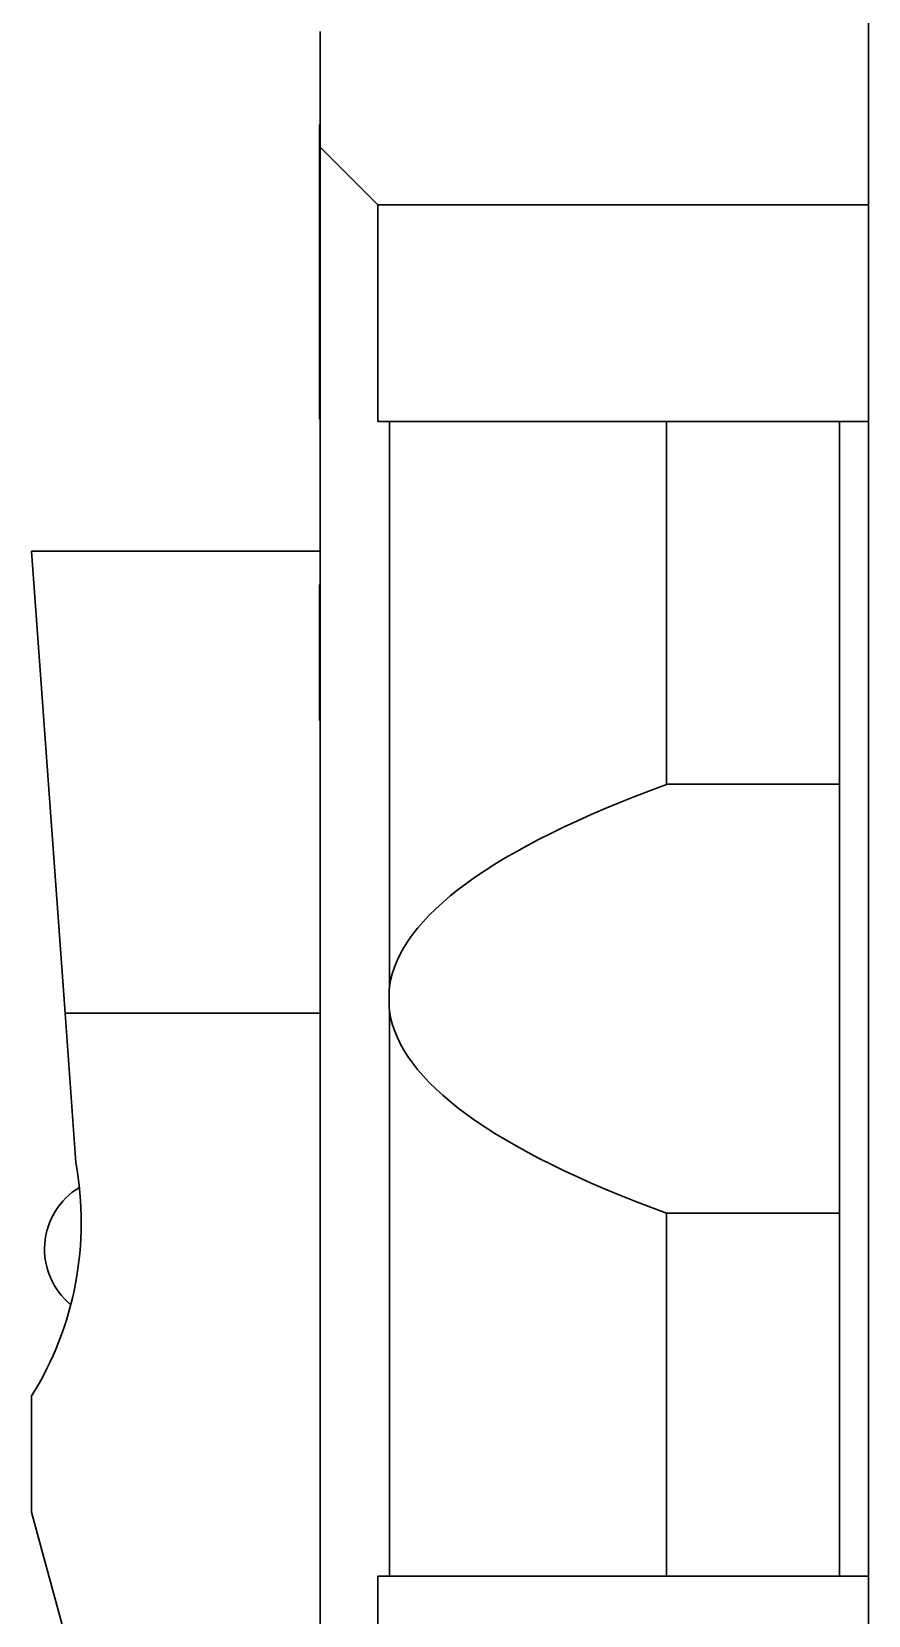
# Model space of a CAD drawing. Header units: millimetres. Extents: x -210 to 210, y -148 to 148.
# Drawn here: x -64.42 to -49.92, y 70.17 to 97.6 of the extents above; entities that cross this region are included whole.
import ezdxf

# ---------------------------------------------------------------- set-up
doc = ezdxf.new("R2010")
doc.units = ezdxf.units.MM
doc.layers.get('0').update_dxf_attribs({"lineweight": 18})

msp = doc.modelspace()

# ---------------------------------------------------------------- linework, layer by layer
at = {"color": 7, "lineweight": 30}
for p, q in [((-49.917, 109.846), (-49.917, 54.846)), ((-50.417, 70.846), (-50.417, 90.846))]:
    msp.add_line(p, q, dxfattribs=at)
at = {"color": 7, "lineweight": 30, "ltscale": 0.05}
msp.add_line((-59.417, 95.596), (-59.417, 97.596), dxfattribs=at)
at = {"color": 7, "lineweight": 30, "ltscale": 0.000249863}
for p, q in [((-59.417, 95.987), (-59.427, 95.987)), ((-59.417, 95.986), (-59.427, 95.986)), ((-59.417, 95.984), (-59.427, 95.984)), ((-59.417, 95.98), (-59.427, 95.98)), ((-59.417, 95.975), (-59.427, 95.975)), ((-59.417, 95.968), (-59.427, 95.968)), ((-59.417, 95.96), (-59.427, 95.96)), ((-59.417, 95.951), (-59.427, 95.951)), ((-59.417, 95.94), (-59.427, 95.94)), ((-59.417, 95.927), (-59.427, 95.927)), ((-59.417, 95.913), (-59.427, 95.913)), ((-59.417, 95.898), (-59.427, 95.898)), ((-59.417, 95.881), (-59.427, 95.881)), ((-59.417, 95.862), (-59.427, 95.862)), ((-59.417, 95.842), (-59.427, 95.842)), ((-59.417, 95.82), (-59.427, 95.82)), ((-59.417, 95.797), (-59.427, 95.797)), ((-59.417, 95.771), (-59.427, 95.771)), ((-59.417, 95.745), (-59.427, 95.745)), ((-59.417, 95.716), (-59.427, 95.716)), ((-59.417, 95.686), (-59.427, 95.686)), ((-59.417, 95.663), (-59.427, 95.663)), ((-59.417, 95.641), (-59.427, 95.641)), ((-59.417, 95.621), (-59.427, 95.621)), ((-59.417, 95.601), (-59.427, 95.601)), ((-59.417, 95.582), (-59.427, 95.582)), ((-59.417, 95.564), (-59.427, 95.564)), ((-59.417, 95.547), (-59.427, 95.547)), ((-59.417, 95.531), (-59.427, 95.531)), ((-59.417, 95.515), (-59.427, 95.515)), ((-59.417, 95.501), (-59.427, 95.501)), ((-59.417, 95.488), (-59.427, 95.488)), ((-59.417, 95.475), (-59.427, 95.475)), ((-59.417, 95.461), (-59.427, 95.461)), ((-59.417, 95.449), (-59.427, 95.449)), ((-59.417, 95.436), (-59.427, 95.436)), ((-59.417, 95.423), (-59.427, 95.423)), ((-59.417, 95.411), (-59.427, 95.411)), ((-59.417, 95.399), (-59.427, 95.399)), ((-59.417, 95.387), (-59.427, 95.387)), ((-59.417, 95.376), (-59.427, 95.376)), ((-59.417, 94.99), (-59.427, 94.99)), ((-59.417, 94.961), (-59.427, 94.961)), ((-59.417, 94.934), (-59.427, 94.934)), ((-59.417, 94.91), (-59.427, 94.91)), ((-59.417, 94.888), (-59.427, 94.888)), ((-59.417, 94.868), (-59.427, 94.868)), ((-59.417, 94.851), (-59.427, 94.851)), ((-59.417, 94.836), (-59.427, 94.836)), ((-59.417, 94.823), (-59.427, 94.823)), ((-59.417, 94.813), (-59.427, 94.813)), ((-59.417, 94.806), (-59.427, 94.806)), ((-59.417, 94.799), (-59.427, 94.799)), ((-59.417, 94.793), (-59.427, 94.793)), ((-59.417, 94.788), (-59.427, 94.788)), ((-59.417, 94.783), (-59.427, 94.783)), ((-59.417, 94.778), (-59.427, 94.778)), ((-59.417, 94.773), (-59.427, 94.773)), ((-59.417, 94.769), (-59.427, 94.769)), ((-59.417, 94.765), (-59.427, 94.765)), ((-59.417, 94.762), (-59.427, 94.762)), ((-59.417, 94.759), (-59.427, 94.759)), ((-59.417, 94.728), (-59.427, 94.728)), ((-59.417, 94.728), (-59.427, 94.728)), ((-59.417, 94.722), (-59.427, 94.722)), ((-59.417, 94.722), (-59.427, 94.722)), ((-59.417, 94.304), (-59.427, 94.304)), ((-59.417, 94.24), (-59.427, 94.24)), ((-59.417, 94.186), (-59.427, 94.186)), ((-59.417, 94.13), (-59.427, 94.13)), ((-59.417, 94.126), (-59.427, 94.126)), ((-59.417, 94.123), (-59.427, 94.123)), ((-59.417, 94.114), (-59.427, 94.114)), ((-59.417, 94.099), (-59.427, 94.099)), ((-59.417, 94.078), (-59.427, 94.078)), ((-59.417, 94.05), (-59.427, 94.05)), ((-59.417, 94.017), (-59.427, 94.017)), ((-59.417, 93.977), (-59.427, 93.977)), ((-59.417, 93.932), (-59.427, 93.932)), ((-59.417, 93.88), (-59.427, 93.88)), ((-59.417, 93.823), (-59.427, 93.823)), ((-59.417, 93.76), (-59.427, 93.76)), ((-59.417, 93.695), (-59.427, 93.695)), ((-59.417, 93.627), (-59.427, 93.627)), ((-59.417, 93.556), (-59.427, 93.556)), ((-59.417, 93.482), (-59.427, 93.482)), ((-59.417, 93.405), (-59.427, 93.405)), ((-59.417, 93.326), (-59.427, 93.326)), ((-59.417, 93.243), (-59.427, 93.243)), ((-59.417, 93.157), (-59.427, 93.157)), ((-59.417, 93.069), (-59.427, 93.069)), ((-59.417, 92.988), (-59.427, 92.988)), ((-59.417, 92.91), (-59.427, 92.91)), ((-59.417, 92.834), (-59.427, 92.834)), ((-59.417, 92.76), (-59.427, 92.76)), ((-59.417, 92.688), (-59.427, 92.688)), ((-59.417, 92.62), (-59.427, 92.62)), ((-59.417, 92.553), (-59.427, 92.553)), ((-59.417, 92.489), (-59.427, 92.489)), ((-59.417, 92.427), (-59.427, 92.427)), ((-59.417, 92.367), (-59.427, 92.367)), ((-59.417, 92.312), (-59.427, 92.312)), ((-59.417, 92.262), (-59.427, 92.262)), ((-59.417, 92.219), (-59.427, 92.219)), ((-59.417, 92.181), (-59.427, 92.181)), ((-59.417, 92.149), (-59.427, 92.149)), ((-59.417, 92.122), (-59.427, 92.122)), ((-59.417, 92.102), (-59.427, 92.102)), ((-59.417, 92.087), (-59.427, 92.087)), ((-59.417, 92.079), (-59.427, 92.079)), ((-59.417, 92.076), (-59.427, 92.076)), ((-59.417, 92.076), (-59.427, 92.076)), ((-59.417, 91.172), (-59.427, 91.172)), ((-59.417, 91.159), (-59.427, 91.159)), ((-59.417, 91.147), (-59.427, 91.147)), ((-59.417, 91.135), (-59.427, 91.135)), ((-59.417, 91.125), (-59.427, 91.125)), ((-59.417, 91.114), (-59.427, 91.114)), ((-59.417, 91.104), (-59.427, 91.104)), ((-59.417, 91.095), (-59.427, 91.095)), ((-59.417, 91.086), (-59.427, 91.086)), ((-59.417, 91.078), (-59.427, 91.078)), ((-59.417, 91.07), (-59.427, 91.07)), ((-59.417, 91.063), (-59.427, 91.063)), ((-59.417, 91.056), (-59.427, 91.056)), ((-59.417, 91.05), (-59.427, 91.05)), ((-59.417, 91.043), (-59.427, 91.043)), ((-59.417, 91.038), (-59.427, 91.038)), ((-59.417, 91.032), (-59.427, 91.032)), ((-59.417, 91.027), (-59.427, 91.027)), ((-59.417, 91.022), (-59.427, 91.022)), ((-59.417, 91.018), (-59.427, 91.018)), ((-59.417, 90.964), (-59.427, 90.964)), ((-59.417, 90.885), (-59.427, 90.885)), ((-59.417, 90.885), (-59.427, 90.885)), ((-59.417, 88.02), (-59.427, 88.02)), ((-59.417, 88.018), (-59.427, 88.018)), ((-59.417, 88.015), (-59.427, 88.015)), ((-59.417, 88.008), (-59.427, 88.008)), ((-59.417, 87.999), (-59.427, 87.999)), ((-59.417, 87.988), (-59.427, 87.988)), ((-59.417, 87.974), (-59.427, 87.974)), ((-59.417, 87.958), (-59.427, 87.958)), ((-59.417, 87.939), (-59.427, 87.939)), ((-59.417, 87.917), (-59.427, 87.917)), ((-59.417, 87.893), (-59.427, 87.893)), ((-59.417, 87.576), (-59.427, 87.576)), ((-59.417, 87.568), (-59.427, 87.568)), ((-59.417, 87.548), (-59.427, 87.548)), ((-59.417, 87.492), (-59.427, 87.492)), ((-59.417, 87.397), (-59.427, 87.397)), ((-59.417, 87.395), (-59.427, 87.395)), ((-59.417, 87.391), (-59.427, 87.391)), ((-59.417, 87.384), (-59.427, 87.384)), ((-59.417, 87.374), (-59.427, 87.374)), ((-59.417, 87.362), (-59.427, 87.362)), ((-59.417, 87.346), (-59.427, 87.346)), ((-59.417, 87.328), (-59.427, 87.328)), ((-59.417, 87.306), (-59.427, 87.306)), ((-59.417, 87.282), (-59.427, 87.282)), ((-59.417, 87.256), (-59.427, 87.256)), ((-59.417, 87.226), (-59.427, 87.226)), ((-59.417, 87.195), (-59.427, 87.195)), ((-59.417, 87.162), (-59.427, 87.162)), ((-59.417, 87.127), (-59.427, 87.127)), ((-59.417, 87.09), (-59.427, 87.09)), ((-59.417, 87.051), (-59.427, 87.051)), ((-59.417, 87.011), (-59.427, 87.011)), ((-59.417, 86.968), (-59.427, 86.968)), ((-59.417, 86.923), (-59.427, 86.923)), ((-59.417, 86.877), (-59.427, 86.877)), ((-59.417, 86.83), (-59.427, 86.83)), ((-59.417, 86.784), (-59.427, 86.784)), ((-59.417, 86.739), (-59.427, 86.739)), ((-59.417, 86.696), (-59.427, 86.696)), ((-59.417, 86.655), (-59.427, 86.655)), ((-59.417, 86.615), (-59.427, 86.615)), ((-59.417, 86.576), (-59.427, 86.576)), ((-59.417, 86.539), (-59.427, 86.539)), ((-59.417, 86.503), (-59.427, 86.503)), ((-59.417, 86.469), (-59.427, 86.469)), ((-59.417, 86.437), (-59.427, 86.437)), ((-59.417, 86.409), (-59.427, 86.409)), ((-59.417, 86.384), (-59.427, 86.384)), ((-59.417, 86.362), (-59.427, 86.362)), ((-59.417, 86.343), (-59.427, 86.343)), ((-59.417, 86.328), (-59.427, 86.328)), ((-59.417, 86.316), (-59.427, 86.316)), ((-59.417, 86.308), (-59.427, 86.308)), ((-59.417, 86.303), (-59.427, 86.303)), ((-59.417, 86.301), (-59.427, 86.301)), ((-59.417, 85.818), (-59.427, 85.818)), ((-59.417, 85.812), (-59.427, 85.812)), ((-59.417, 85.805), (-59.427, 85.805)), ((-59.417, 85.799), (-59.427, 85.799)), ((-59.417, 85.793), (-59.427, 85.793)), ((-59.417, 85.788), (-59.427, 85.788)), ((-59.417, 85.782), (-59.427, 85.782)), ((-59.417, 85.777), (-59.427, 85.777)), ((-59.417, 85.773), (-59.427, 85.773)), ((-59.417, 85.768), (-59.427, 85.768)), ((-59.417, 85.764), (-59.427, 85.764)), ((-59.417, 85.76), (-59.427, 85.76)), ((-59.417, 85.757), (-59.427, 85.757)), ((-59.417, 85.753), (-59.427, 85.753)), ((-59.417, 85.75), (-59.427, 85.75)), ((-59.417, 85.747), (-59.427, 85.747)), ((-59.417, 85.744), (-59.427, 85.744)), ((-59.417, 85.741), (-59.427, 85.741)), ((-59.417, 85.739), (-59.427, 85.739)), ((-59.417, 85.736), (-59.427, 85.736)), ((-59.417, 85.708), (-59.427, 85.708)), ((-59.417, 85.665), (-59.427, 85.665)), ((-59.417, 85.665), (-59.427, 85.665))]:
    msp.add_line(p, q, dxfattribs=at)
at = {"color": 7, "lineweight": 30, "ltscale": 5.49316e-05}
for p, q in [((-59.427, 95.986), (-59.427, 95.984)), ((-59.427, 85.736), (-59.427, 85.734))]:
    msp.add_line(p, q, dxfattribs=at)
at = {"color": 7, "lineweight": 30, "ltscale": 9.1362e-05}
msp.add_line((-59.427, 95.984), (-59.427, 95.98), dxfattribs=at)
at = {"color": 7, "lineweight": 30, "ltscale": 0.000127983}
msp.add_line((-59.427, 95.98), (-59.427, 95.975), dxfattribs=at)
at = {"color": 7, "lineweight": 30, "ltscale": 0.000164604}
msp.add_line((-59.427, 95.975), (-59.427, 95.968), dxfattribs=at)
at = {"color": 7, "lineweight": 30, "ltscale": 0.000201225}
msp.add_line((-59.427, 95.968), (-59.427, 95.96), dxfattribs=at)
at = {"color": 7, "lineweight": 30, "ltscale": 0.000237656}
msp.add_line((-59.427, 95.96), (-59.427, 95.951), dxfattribs=at)
at = {"color": 7, "lineweight": 30, "ltscale": 0.000274086}
msp.add_line((-59.427, 95.951), (-59.427, 95.94), dxfattribs=at)
at = {"color": 7, "lineweight": 30, "ltscale": 0.000310707}
msp.add_line((-59.427, 95.94), (-59.427, 95.927), dxfattribs=at)
at = {"color": 7, "lineweight": 30, "ltscale": 0.000347519}
msp.add_line((-59.427, 95.927), (-59.427, 95.913), dxfattribs=at)
at = {"color": 7, "lineweight": 30, "ltscale": 0.000385857}
msp.add_line((-59.427, 95.913), (-59.427, 95.898), dxfattribs=at)
at = {"color": 7, "lineweight": 30, "ltscale": 0.000426483}
msp.add_line((-59.427, 95.898), (-59.427, 95.881), dxfattribs=at)
at = {"color": 7, "lineweight": 30, "ltscale": 0.000466919}
msp.add_line((-59.427, 95.881), (-59.427, 95.862), dxfattribs=at)
at = {"color": 7, "lineweight": 30, "ltscale": 0.000507545}
msp.add_line((-59.427, 95.862), (-59.427, 95.842), dxfattribs=at)
at = {"color": 7, "lineweight": 30, "ltscale": 0.000547791}
msp.add_line((-59.427, 95.842), (-59.427, 95.82), dxfattribs=at)
at = {"color": 7, "lineweight": 30, "ltscale": 0.000588608}
msp.add_line((-59.427, 95.82), (-59.427, 95.797), dxfattribs=at)
at = {"color": 7, "lineweight": 30, "ltscale": 0.000629044}
msp.add_line((-59.427, 95.797), (-59.427, 95.771), dxfattribs=at)
at = {"color": 7, "lineweight": 30, "ltscale": 0.000669479}
msp.add_line((-59.427, 95.771), (-59.427, 95.745), dxfattribs=at)
at = {"color": 7, "lineweight": 30, "ltscale": 0.000710106}
msp.add_line((-59.427, 95.745), (-59.427, 95.716), dxfattribs=at)
at = {"color": 7, "lineweight": 30, "ltscale": 0.000750542}
msp.add_line((-59.427, 95.716), (-59.427, 95.686), dxfattribs=at)
at = {"color": 7, "lineweight": 30, "ltscale": 0.000570869}
msp.add_line((-59.427, 95.686), (-59.427, 95.663), dxfattribs=at)
at = {"color": 7, "lineweight": 30, "ltscale": 0.000546837}
msp.add_line((-59.427, 95.663), (-59.427, 95.641), dxfattribs=at)
at = {"color": 7, "lineweight": 30, "ltscale": 0.000522614}
msp.add_line((-59.427, 95.641), (-59.427, 95.621), dxfattribs=at)
at = {"color": 7, "lineweight": 30, "ltscale": 0.000498199}
msp.add_line((-59.427, 95.621), (-59.427, 95.601), dxfattribs=at)
at = {"color": 7, "lineweight": 30, "ltscale": 0.000474167}
msp.add_line((-59.427, 95.601), (-59.427, 95.582), dxfattribs=at)
at = {"color": 7, "lineweight": 30, "ltscale": 0.000449753}
msp.add_line((-59.427, 95.582), (-59.427, 95.564), dxfattribs=at)
at = {"color": 7, "lineweight": 30, "ltscale": 0.00042572}
msp.add_line((-59.427, 95.564), (-59.427, 95.547), dxfattribs=at)
at = {"color": 7, "lineweight": 30, "ltscale": 0.000401497}
msp.add_line((-59.427, 95.547), (-59.427, 95.531), dxfattribs=at)
at = {"color": 7, "lineweight": 30, "ltscale": 0.000377274}
msp.add_line((-59.427, 95.531), (-59.427, 95.515), dxfattribs=at)
at = {"color": 7, "lineweight": 30, "ltscale": 0.00035305}
msp.add_line((-59.427, 95.515), (-59.427, 95.501), dxfattribs=at)
at = {"color": 7, "lineweight": 30, "ltscale": 0.000338173}
msp.add_line((-59.427, 95.501), (-59.427, 95.488), dxfattribs=at)
at = {"color": 7, "lineweight": 30, "ltscale": 0.000332832}
msp.add_line((-59.427, 95.488), (-59.427, 95.475), dxfattribs=at)
at = {"color": 7, "lineweight": 30, "ltscale": 0.000327301}
msp.add_line((-59.427, 95.475), (-59.427, 95.461), dxfattribs=at)
at = {"color": 7, "lineweight": 30, "ltscale": 0.00032196}
msp.add_line((-59.427, 95.461), (-59.427, 95.449), dxfattribs=at)
at = {"color": 7, "lineweight": 30, "ltscale": 0.375}
msp.add_line((-59.417, 95.596), (-59.417, 80.596), dxfattribs=at)
at = {"color": 7, "lineweight": 30, "ltscale": 0.035355}
msp.add_line((-58.417, 94.596), (-59.417, 95.596), dxfattribs=at)
at = {"color": 7, "lineweight": 30, "ltscale": 0.000316429}
msp.add_line((-59.427, 95.449), (-59.427, 95.436), dxfattribs=at)
at = {"color": 7, "lineweight": 30, "ltscale": 0.000311089}
msp.add_line((-59.427, 95.436), (-59.427, 95.423), dxfattribs=at)
at = {"color": 7, "lineweight": 30, "ltscale": 0.000305557}
msp.add_line((-59.427, 95.423), (-59.427, 95.411), dxfattribs=at)
at = {"color": 7, "lineweight": 30, "ltscale": 0.000300217}
msp.add_line((-59.427, 95.411), (-59.427, 95.399), dxfattribs=at)
at = {"color": 7, "lineweight": 30, "ltscale": 0.000294685}
msp.add_line((-59.427, 95.399), (-59.427, 95.387), dxfattribs=at)
at = {"color": 7, "lineweight": 30, "ltscale": 0.000289345}
msp.add_line((-59.427, 95.387), (-59.427, 95.376), dxfattribs=at)
at = {"color": 7, "lineweight": 30, "ltscale": 0.009635}
msp.add_line((-59.427, 95.376), (-59.427, 94.99), dxfattribs=at)
at = {"color": 7, "lineweight": 30, "ltscale": 0.000731087}
msp.add_line((-59.427, 94.99), (-59.427, 94.961), dxfattribs=at)
at = {"color": 7, "lineweight": 30, "ltscale": 0.000671196}
msp.add_line((-59.427, 94.961), (-59.427, 94.934), dxfattribs=at)
at = {"color": 7, "lineweight": 30, "ltscale": 0.000611496}
msp.add_line((-59.427, 94.934), (-59.427, 94.91), dxfattribs=at)
at = {"color": 7, "lineweight": 30, "ltscale": 0.000551796}
msp.add_line((-59.427, 94.91), (-59.427, 94.888), dxfattribs=at)
at = {"color": 7, "lineweight": 30, "ltscale": 0.000491714}
msp.add_line((-59.427, 94.888), (-59.427, 94.868), dxfattribs=at)
at = {"color": 7, "lineweight": 30, "ltscale": 0.000432205}
msp.add_line((-59.427, 94.868), (-59.427, 94.851), dxfattribs=at)
at = {"color": 7, "lineweight": 30, "ltscale": 0.000372314}
msp.add_line((-59.427, 94.851), (-59.427, 94.836), dxfattribs=at)
at = {"color": 7, "lineweight": 30, "ltscale": 0.000312424}
msp.add_line((-59.427, 94.836), (-59.427, 94.823), dxfattribs=at)
at = {"color": 7, "lineweight": 30, "ltscale": 0.000252914}
msp.add_line((-59.427, 94.823), (-59.427, 94.813), dxfattribs=at)
at = {"color": 7, "lineweight": 30, "ltscale": 0.000192833}
msp.add_line((-59.427, 94.813), (-59.427, 94.806), dxfattribs=at)
at = {"color": 7, "lineweight": 30, "ltscale": 0.00015831}
for p, q in [((-59.427, 94.806), (-59.427, 94.799)), ((-59.427, 88.015), (-59.427, 88.008))]:
    msp.add_line(p, q, dxfattribs=at)
at = {"color": 7, "lineweight": 30, "ltscale": 0.000148964}
msp.add_line((-59.427, 94.799), (-59.427, 94.793), dxfattribs=at)
at = {"color": 7, "lineweight": 30, "ltscale": 0.000139618}
msp.add_line((-59.427, 94.793), (-59.427, 94.788), dxfattribs=at)
at = {"color": 7, "lineweight": 30, "ltscale": 0.000130081}
msp.add_line((-59.427, 94.788), (-59.427, 94.783), dxfattribs=at)
at = {"color": 7, "lineweight": 30, "ltscale": 0.000120926}
msp.add_line((-59.427, 94.783), (-59.427, 94.778), dxfattribs=at)
at = {"color": 7, "lineweight": 30, "ltscale": 0.000111389}
msp.add_line((-59.427, 94.778), (-59.427, 94.773), dxfattribs=at)
at = {"color": 7, "lineweight": 30, "ltscale": 0.000102043}
msp.add_line((-59.427, 94.773), (-59.427, 94.769), dxfattribs=at)
at = {"color": 7, "lineweight": 30, "ltscale": 9.26971e-05}
msp.add_line((-59.427, 94.769), (-59.427, 94.765), dxfattribs=at)
at = {"color": 7, "lineweight": 30, "ltscale": 8.33511e-05}
msp.add_line((-59.427, 94.765), (-59.427, 94.762), dxfattribs=at)
at = {"color": 7, "lineweight": 30, "ltscale": 7.38144e-05}
msp.add_line((-59.427, 94.762), (-59.427, 94.759), dxfattribs=at)
at = {"color": 7, "lineweight": 30, "ltscale": 0.000790596}
msp.add_line((-59.427, 94.759), (-59.427, 94.728), dxfattribs=at)
at = {"color": 7, "lineweight": 30, "ltscale": 0.010434}
msp.add_line((-59.427, 94.722), (-59.427, 94.304), dxfattribs=at)
at = {"color": 7, "lineweight": 30, "ltscale": 0.09375}
for p, q in [((-58.417, 94.596), (-58.417, 90.846)), ((-58.417, 70.846), (-58.417, 67.096))]:
    msp.add_line(p, q, dxfattribs=at)
at = {"color": 7, "lineweight": 30, "ltscale": 0.2125}
msp.add_line((-49.917, 94.596), (-58.417, 94.596), dxfattribs=at)
at = {"color": 7, "lineweight": 30, "ltscale": 0.001606}
for p, q in [((-59.427, 94.304), (-59.427, 94.24)), ((-59.427, 92.553), (-59.427, 92.489))]:
    msp.add_line(p, q, dxfattribs=at)
at = {"color": 7, "lineweight": 30, "ltscale": 0.001356}
msp.add_line((-59.427, 94.24), (-59.427, 94.186), dxfattribs=at)
at = {"color": 7, "lineweight": 30, "ltscale": 0.001401}
msp.add_line((-59.427, 94.186), (-59.427, 94.13), dxfattribs=at)
at = {"color": 7, "lineweight": 30, "ltscale": 7.59125e-05}
msp.add_line((-59.427, 94.126), (-59.427, 94.123), dxfattribs=at)
at = {"color": 7, "lineweight": 30, "ltscale": 0.000228119}
msp.add_line((-59.427, 94.123), (-59.427, 94.114), dxfattribs=at)
at = {"color": 7, "lineweight": 30, "ltscale": 0.000379562}
msp.add_line((-59.427, 94.114), (-59.427, 94.099), dxfattribs=at)
at = {"color": 7, "lineweight": 30, "ltscale": 0.00053196}
msp.add_line((-59.427, 94.099), (-59.427, 94.078), dxfattribs=at)
at = {"color": 7, "lineweight": 30, "ltscale": 0.000683784}
msp.add_line((-59.427, 94.078), (-59.427, 94.05), dxfattribs=at)
at = {"color": 7, "lineweight": 30, "ltscale": 0.000835609}
msp.add_line((-59.427, 94.05), (-59.427, 94.017), dxfattribs=at)
at = {"color": 7, "lineweight": 30, "ltscale": 0.000987625}
msp.add_line((-59.427, 94.017), (-59.427, 93.977), dxfattribs=at)
at = {"color": 7, "lineweight": 30, "ltscale": 0.00114}
msp.add_line((-59.427, 93.977), (-59.427, 93.932), dxfattribs=at)
at = {"color": 7, "lineweight": 30, "ltscale": 0.001291}
msp.add_line((-59.427, 93.932), (-59.427, 93.88), dxfattribs=at)
at = {"color": 7, "lineweight": 30, "ltscale": 0.001443}
msp.add_line((-59.427, 93.88), (-59.427, 93.823), dxfattribs=at)
at = {"color": 7, "lineweight": 30, "ltscale": 0.001556}
msp.add_line((-59.427, 93.823), (-59.427, 93.76), dxfattribs=at)
at = {"color": 7, "lineweight": 30, "ltscale": 0.001628}
msp.add_line((-59.427, 93.76), (-59.427, 93.695), dxfattribs=at)
at = {"color": 7, "lineweight": 30, "ltscale": 0.001702}
msp.add_line((-59.427, 93.695), (-59.427, 93.627), dxfattribs=at)
at = {"color": 7, "lineweight": 30, "ltscale": 0.001775}
msp.add_line((-59.427, 93.627), (-59.427, 93.556), dxfattribs=at)
at = {"color": 7, "lineweight": 30, "ltscale": 0.001847}
msp.add_line((-59.427, 93.556), (-59.427, 93.482), dxfattribs=at)
at = {"color": 7, "lineweight": 30, "ltscale": 0.00192}
msp.add_line((-59.427, 93.482), (-59.427, 93.405), dxfattribs=at)
at = {"color": 7, "lineweight": 30, "ltscale": 0.001993}
msp.add_line((-59.427, 93.405), (-59.427, 93.326), dxfattribs=at)
at = {"color": 7, "lineweight": 30, "ltscale": 0.002066}
msp.add_line((-59.427, 93.326), (-59.427, 93.243), dxfattribs=at)
at = {"color": 7, "lineweight": 30, "ltscale": 0.002139}
msp.add_line((-59.427, 93.243), (-59.427, 93.157), dxfattribs=at)
at = {"color": 7, "lineweight": 30, "ltscale": 0.002212}
msp.add_line((-59.427, 93.157), (-59.427, 93.069), dxfattribs=at)
at = {"color": 7, "lineweight": 30, "ltscale": 0.002021}
msp.add_line((-59.427, 93.069), (-59.427, 92.988), dxfattribs=at)
at = {"color": 7, "lineweight": 30, "ltscale": 0.001962}
msp.add_line((-59.427, 92.988), (-59.427, 92.91), dxfattribs=at)
at = {"color": 7, "lineweight": 30, "ltscale": 0.001902}
msp.add_line((-59.427, 92.91), (-59.427, 92.834), dxfattribs=at)
at = {"color": 7, "lineweight": 30, "ltscale": 0.001843}
msp.add_line((-59.427, 92.834), (-59.427, 92.76), dxfattribs=at)
at = {"color": 7, "lineweight": 30, "ltscale": 0.001784}
msp.add_line((-59.427, 92.76), (-59.427, 92.688), dxfattribs=at)
at = {"color": 7, "lineweight": 30, "ltscale": 0.001725}
msp.add_line((-59.427, 92.688), (-59.427, 92.62), dxfattribs=at)
at = {"color": 7, "lineweight": 30, "ltscale": 0.001665}
msp.add_line((-59.427, 92.62), (-59.427, 92.553), dxfattribs=at)
at = {"color": 7, "lineweight": 30, "ltscale": 0.001546}
msp.add_line((-59.427, 92.489), (-59.427, 92.427), dxfattribs=at)
at = {"color": 7, "lineweight": 30, "ltscale": 0.001487}
msp.add_line((-59.427, 92.427), (-59.427, 92.367), dxfattribs=at)
at = {"color": 7, "lineweight": 30, "ltscale": 0.001385}
msp.add_line((-59.427, 92.367), (-59.427, 92.312), dxfattribs=at)
at = {"color": 7, "lineweight": 30, "ltscale": 0.001239}
msp.add_line((-59.427, 92.312), (-59.427, 92.262), dxfattribs=at)
at = {"color": 7, "lineweight": 30, "ltscale": 0.001093}
msp.add_line((-59.427, 92.262), (-59.427, 92.219), dxfattribs=at)
at = {"color": 7, "lineweight": 30, "ltscale": 0.00094738}
msp.add_line((-59.427, 92.219), (-59.427, 92.181), dxfattribs=at)
at = {"color": 7, "lineweight": 30, "ltscale": 0.000801849}
msp.add_line((-59.427, 92.181), (-59.427, 92.149), dxfattribs=at)
at = {"color": 7, "lineweight": 30, "ltscale": 0.000655937}
msp.add_line((-59.427, 92.149), (-59.427, 92.122), dxfattribs=at)
at = {"color": 7, "lineweight": 30, "ltscale": 0.000510216}
msp.add_line((-59.427, 92.122), (-59.427, 92.102), dxfattribs=at)
at = {"color": 7, "lineweight": 30, "ltscale": 0.000364304}
msp.add_line((-59.427, 92.102), (-59.427, 92.087), dxfattribs=at)
at = {"color": 7, "lineweight": 30, "ltscale": 0.02292}
msp.add_line((-59.427, 92.088), (-59.427, 91.172), dxfattribs=at)
at = {"color": 7, "lineweight": 30, "ltscale": 0.000218773}
msp.add_line((-59.427, 92.087), (-59.427, 92.079), dxfattribs=at)
at = {"color": 7, "lineweight": 30, "ltscale": 7.28607e-05}
msp.add_line((-59.427, 92.079), (-59.427, 92.076), dxfattribs=at)
at = {"color": 7, "lineweight": 30, "ltscale": 0.000314331}
msp.add_line((-59.427, 91.172), (-59.427, 91.159), dxfattribs=at)
at = {"color": 7, "lineweight": 30, "ltscale": 0.000300789}
msp.add_line((-59.427, 91.159), (-59.427, 91.147), dxfattribs=at)
at = {"color": 7, "lineweight": 30, "ltscale": 0.000287247}
msp.add_line((-59.427, 91.147), (-59.427, 91.135), dxfattribs=at)
at = {"color": 7, "lineweight": 30, "ltscale": 0.000273514}
msp.add_line((-59.427, 91.135), (-59.427, 91.125), dxfattribs=at)
at = {"color": 7, "lineweight": 30, "ltscale": 0.000260162}
msp.add_line((-59.427, 91.125), (-59.427, 91.114), dxfattribs=at)
at = {"color": 7, "lineweight": 30, "ltscale": 0.000246429}
msp.add_line((-59.427, 91.114), (-59.427, 91.104), dxfattribs=at)
at = {"color": 7, "lineweight": 30, "ltscale": 0.000232697}
msp.add_line((-59.427, 91.104), (-59.427, 91.095), dxfattribs=at)
at = {"color": 7, "lineweight": 30, "ltscale": 0.000219345}
msp.add_line((-59.427, 91.095), (-59.427, 91.086), dxfattribs=at)
at = {"color": 7, "lineweight": 30, "ltscale": 0.000205612}
msp.add_line((-59.427, 91.086), (-59.427, 91.078), dxfattribs=at)
at = {"color": 7, "lineweight": 30, "ltscale": 0.00019207}
msp.add_line((-59.427, 91.078), (-59.427, 91.07), dxfattribs=at)
at = {"color": 7, "lineweight": 30, "ltscale": 0.000181007}
msp.add_line((-59.427, 91.07), (-59.427, 91.063), dxfattribs=at)
at = {"color": 7, "lineweight": 30, "ltscale": 0.000172424}
msp.add_line((-59.427, 91.063), (-59.427, 91.056), dxfattribs=at)
at = {"color": 7, "lineweight": 30, "ltscale": 0.000163651}
msp.add_line((-59.427, 91.056), (-59.427, 91.05), dxfattribs=at)
at = {"color": 7, "lineweight": 30, "ltscale": 0.000155258}
msp.add_line((-59.427, 91.05), (-59.427, 91.043), dxfattribs=at)
at = {"color": 7, "lineweight": 30, "ltscale": 0.000146103}
msp.add_line((-59.427, 91.043), (-59.427, 91.038), dxfattribs=at)
at = {"color": 7, "lineweight": 30, "ltscale": 0.000137711}
msp.add_line((-59.427, 91.038), (-59.427, 91.032), dxfattribs=at)
at = {"color": 7, "lineweight": 30, "ltscale": 0.000129127}
msp.add_line((-59.427, 91.032), (-59.427, 91.027), dxfattribs=at)
at = {"color": 7, "lineweight": 30, "ltscale": 0.000120544}
msp.add_line((-59.427, 91.027), (-59.427, 91.022), dxfattribs=at)
at = {"color": 7, "lineweight": 30, "ltscale": 0.000111771}
msp.add_line((-59.427, 91.022), (-59.427, 91.018), dxfattribs=at)
at = {"color": 7, "lineweight": 30, "ltscale": 0.000103188}
msp.add_line((-59.427, 91.018), (-59.427, 91.013), dxfattribs=at)
at = {"color": 7, "lineweight": 30, "ltscale": 0.001235}
msp.add_line((-59.427, 91.013), (-59.427, 90.964), dxfattribs=at)
at = {"color": 7, "lineweight": 30, "ltscale": 0.001976}
msp.add_line((-59.427, 90.964), (-59.427, 90.885), dxfattribs=at)
at = {"color": 7, "lineweight": 30, "ltscale": 0.005}
for p, q in [((-58.417, 90.846), (-58.217, 90.846)), ((-58.417, 70.846), (-58.217, 70.846))]:
    msp.add_line(p, q, dxfattribs=at)
at = {"color": 7, "lineweight": 30, "ltscale": 0.244785}
for p, q in [((-58.217, 81.054), (-58.217, 90.846)), ((-58.217, 70.846), (-58.217, 80.637))]:
    msp.add_line(p, q, dxfattribs=at)
at = {"color": 7, "lineweight": 30, "ltscale": 0.12}
for p, q in [((-53.417, 90.846), (-58.217, 90.846)), ((-53.417, 70.846), (-58.217, 70.846))]:
    msp.add_line(p, q, dxfattribs=at)
at = {"color": 7, "lineweight": 30, "ltscale": 0.075}
for p, q in [((-50.417, 90.846), (-53.417, 90.846)), ((-50.417, 84.561), (-53.417, 84.561)), ((-50.417, 77.131), (-53.417, 77.131)), ((-50.417, 70.846), (-53.417, 70.846))]:
    msp.add_line(p, q, dxfattribs=at)
at = {"color": 7, "lineweight": 30, "ltscale": 0.15713}
for p, q in [((-53.417, 90.846), (-53.417, 84.561)), ((-53.417, 77.131), (-53.417, 70.846))]:
    msp.add_line(p, q, dxfattribs=at)
at = {"color": 7, "lineweight": 30, "ltscale": 0.0125}
for p, q in [((-49.917, 90.846), (-50.417, 90.846)), ((-49.917, 70.846), (-50.417, 70.846))]:
    msp.add_line(p, q, dxfattribs=at)
at = {"color": 7, "lineweight": 30, "ltscale": 0.125}
msp.add_line((-64.417, 88.596), (-59.417, 88.596), dxfattribs=at)
at = {"color": 7, "lineweight": 30, "ltscale": 0.200523}
msp.add_line((-64.417, 88.596), (-63.838, 80.596), dxfattribs=at)
at = {"color": 7, "lineweight": 30, "ltscale": 3.1662e-05}
msp.add_line((-59.427, 88.02), (-59.427, 88.018), dxfattribs=at)
at = {"color": 7, "lineweight": 30, "ltscale": 9.51767e-05}
msp.add_line((-59.427, 88.018), (-59.427, 88.015), dxfattribs=at)
at = {"color": 7, "lineweight": 30, "ltscale": 0.000221634}
msp.add_line((-59.427, 88.008), (-59.427, 87.999), dxfattribs=at)
at = {"color": 7, "lineweight": 30, "ltscale": 0.000284958}
msp.add_line((-59.427, 87.999), (-59.427, 87.988), dxfattribs=at)
at = {"color": 7, "lineweight": 30, "ltscale": 0.000348663}
msp.add_line((-59.427, 87.988), (-59.427, 87.974), dxfattribs=at)
at = {"color": 7, "lineweight": 30, "ltscale": 0.000411606}
msp.add_line((-59.427, 87.974), (-59.427, 87.958), dxfattribs=at)
at = {"color": 7, "lineweight": 30, "ltscale": 0.000475121}
msp.add_line((-59.427, 87.958), (-59.427, 87.939), dxfattribs=at)
at = {"color": 7, "lineweight": 30, "ltscale": 0.000538444}
msp.add_line((-59.427, 87.939), (-59.427, 87.917), dxfattribs=at)
at = {"color": 7, "lineweight": 30, "ltscale": 0.000601959}
msp.add_line((-59.427, 87.917), (-59.427, 87.893), dxfattribs=at)
at = {"color": 7, "lineweight": 30, "ltscale": 0.007919}
msp.add_line((-59.427, 87.893), (-59.427, 87.576), dxfattribs=at)
at = {"color": 7, "lineweight": 30, "ltscale": 0.000707436}
msp.add_line((-59.427, 87.576), (-59.427, 87.548), dxfattribs=at)
at = {"color": 7, "lineweight": 30, "ltscale": 0.000197983}
msp.add_line((-59.427, 87.576), (-59.427, 87.568), dxfattribs=at)
at = {"color": 7, "lineweight": 30, "ltscale": 0.001421}
msp.add_line((-59.427, 87.548), (-59.427, 87.491), dxfattribs=at)
at = {"color": 7, "lineweight": 30, "ltscale": 0.002375}
msp.add_line((-59.427, 87.492), (-59.427, 87.397), dxfattribs=at)
at = {"color": 7, "lineweight": 30, "ltscale": 3.52859e-05}
msp.add_line((-59.427, 87.397), (-59.427, 87.395), dxfattribs=at)
at = {"color": 7, "lineweight": 30, "ltscale": 0.000106049}
msp.add_line((-59.427, 87.395), (-59.427, 87.391), dxfattribs=at)
at = {"color": 7, "lineweight": 30, "ltscale": 0.00017643}
msp.add_line((-59.427, 87.391), (-59.427, 87.384), dxfattribs=at)
at = {"color": 7, "lineweight": 30, "ltscale": 0.000247002}
msp.add_line((-59.427, 87.384), (-59.427, 87.374), dxfattribs=at)
at = {"color": 7, "lineweight": 30, "ltscale": 0.000317764}
msp.add_line((-59.427, 87.374), (-59.427, 87.362), dxfattribs=at)
at = {"color": 7, "lineweight": 30, "ltscale": 0.000388336}
msp.add_line((-59.427, 87.362), (-59.427, 87.346), dxfattribs=at)
at = {"color": 7, "lineweight": 30, "ltscale": 0.000459099}
msp.add_line((-59.427, 87.346), (-59.427, 87.328), dxfattribs=at)
at = {"color": 7, "lineweight": 30, "ltscale": 0.00052948}
msp.add_line((-59.427, 87.328), (-59.427, 87.306), dxfattribs=at)
at = {"color": 7, "lineweight": 30, "ltscale": 0.000600243}
msp.add_line((-59.427, 87.306), (-59.427, 87.282), dxfattribs=at)
at = {"color": 7, "lineweight": 30, "ltscale": 0.000670624}
msp.add_line((-59.427, 87.282), (-59.427, 87.256), dxfattribs=at)
at = {"color": 7, "lineweight": 30, "ltscale": 0.000730133}
msp.add_line((-59.427, 87.256), (-59.427, 87.226), dxfattribs=at)
at = {"color": 7, "lineweight": 30, "ltscale": 0.00077858}
msp.add_line((-59.427, 87.226), (-59.427, 87.195), dxfattribs=at)
at = {"color": 7, "lineweight": 30, "ltscale": 0.000826263}
msp.add_line((-59.427, 87.195), (-59.427, 87.162), dxfattribs=at)
at = {"color": 7, "lineweight": 30, "ltscale": 0.00087471}
msp.add_line((-59.427, 87.162), (-59.427, 87.127), dxfattribs=at)
at = {"color": 7, "lineweight": 30, "ltscale": 0.000922775}
msp.add_line((-59.427, 87.127), (-59.427, 87.09), dxfattribs=at)
at = {"color": 7, "lineweight": 30, "ltscale": 0.000971222}
msp.add_line((-59.427, 87.09), (-59.427, 87.051), dxfattribs=at)
at = {"color": 7, "lineweight": 30, "ltscale": 0.001019}
msp.add_line((-59.427, 87.051), (-59.427, 87.011), dxfattribs=at)
at = {"color": 7, "lineweight": 30, "ltscale": 0.001067}
msp.add_line((-59.427, 87.011), (-59.427, 86.968), dxfattribs=at)
at = {"color": 7, "lineweight": 30, "ltscale": 0.001116}
msp.add_line((-59.427, 86.968), (-59.427, 86.923), dxfattribs=at)
at = {"color": 7, "lineweight": 30, "ltscale": 0.001163}
msp.add_line((-59.427, 86.923), (-59.427, 86.877), dxfattribs=at)
at = {"color": 7, "lineweight": 30, "ltscale": 0.001183}
msp.add_line((-59.427, 86.877), (-59.427, 86.83), dxfattribs=at)
at = {"color": 7, "lineweight": 30, "ltscale": 0.001147}
msp.add_line((-59.427, 86.83), (-59.427, 86.784), dxfattribs=at)
at = {"color": 7, "lineweight": 30, "ltscale": 0.00111}
msp.add_line((-59.427, 86.784), (-59.427, 86.739), dxfattribs=at)
at = {"color": 7, "lineweight": 30, "ltscale": 0.001074}
msp.add_line((-59.427, 86.739), (-59.427, 86.696), dxfattribs=at)
at = {"color": 7, "lineweight": 30, "ltscale": 0.001038}
msp.add_line((-59.427, 86.696), (-59.427, 86.655), dxfattribs=at)
at = {"color": 7, "lineweight": 30, "ltscale": 0.001001}
msp.add_line((-59.427, 86.655), (-59.427, 86.615), dxfattribs=at)
at = {"color": 7, "lineweight": 30, "ltscale": 0.000965118}
msp.add_line((-59.427, 86.615), (-59.427, 86.576), dxfattribs=at)
at = {"color": 7, "lineweight": 30, "ltscale": 0.000928688}
msp.add_line((-59.427, 86.576), (-59.427, 86.539), dxfattribs=at)
at = {"color": 7, "lineweight": 30, "ltscale": 0.000892639}
msp.add_line((-59.427, 86.539), (-59.427, 86.503), dxfattribs=at)
at = {"color": 7, "lineweight": 30, "ltscale": 0.000856018}
msp.add_line((-59.427, 86.503), (-59.427, 86.469), dxfattribs=at)
at = {"color": 7, "lineweight": 30, "ltscale": 0.000796127}
msp.add_line((-59.427, 86.469), (-59.427, 86.437), dxfattribs=at)
at = {"color": 7, "lineweight": 30, "ltscale": 0.000712585}
msp.add_line((-59.427, 86.437), (-59.427, 86.409), dxfattribs=at)
at = {"color": 7, "lineweight": 30, "ltscale": 0.000628281}
msp.add_line((-59.427, 86.409), (-59.427, 86.384), dxfattribs=at)
at = {"color": 7, "lineweight": 30, "ltscale": 0.000544739}
msp.add_line((-59.427, 86.384), (-59.427, 86.362), dxfattribs=at)
at = {"color": 7, "lineweight": 30, "ltscale": 0.000461006}
msp.add_line((-59.427, 86.362), (-59.427, 86.343), dxfattribs=at)
at = {"color": 7, "lineweight": 30, "ltscale": 0.000377083}
msp.add_line((-59.427, 86.343), (-59.427, 86.328), dxfattribs=at)
at = {"color": 7, "lineweight": 30, "ltscale": 0.00029335}
msp.add_line((-59.427, 86.328), (-59.427, 86.316), dxfattribs=at)
at = {"color": 7, "lineweight": 30, "ltscale": 0.012453}
msp.add_line((-59.427, 86.316), (-59.427, 85.818), dxfattribs=at)
at = {"color": 7, "lineweight": 30, "ltscale": 0.000209427}
msp.add_line((-59.427, 86.316), (-59.427, 86.308), dxfattribs=at)
at = {"color": 7, "lineweight": 30, "ltscale": 0.000125885}
msp.add_line((-59.427, 86.308), (-59.427, 86.303), dxfattribs=at)
at = {"color": 7, "lineweight": 30, "ltscale": 4.19617e-05}
msp.add_line((-59.427, 86.303), (-59.427, 86.301), dxfattribs=at)
at = {"color": 7, "lineweight": 30, "ltscale": 0.000167847}
msp.add_line((-59.427, 85.818), (-59.427, 85.812), dxfattribs=at)
at = {"color": 7, "lineweight": 30, "ltscale": 0.000160599}
msp.add_line((-59.427, 85.812), (-59.427, 85.805), dxfattribs=at)
at = {"color": 7, "lineweight": 30, "ltscale": 0.000153351}
msp.add_line((-59.427, 85.805), (-59.427, 85.799), dxfattribs=at)
at = {"color": 7, "lineweight": 30, "ltscale": 0.000146294}
msp.add_line((-59.427, 85.799), (-59.427, 85.793), dxfattribs=at)
at = {"color": 7, "lineweight": 30, "ltscale": 0.000139046}
msp.add_line((-59.427, 85.793), (-59.427, 85.788), dxfattribs=at)
at = {"color": 7, "lineweight": 30, "ltscale": 0.000131607}
msp.add_line((-59.427, 85.788), (-59.427, 85.782), dxfattribs=at)
at = {"color": 7, "lineweight": 30, "ltscale": 0.000124359}
msp.add_line((-59.427, 85.782), (-59.427, 85.777), dxfattribs=at)
at = {"color": 7, "lineweight": 30, "ltscale": 0.000117111}
msp.add_line((-59.427, 85.777), (-59.427, 85.773), dxfattribs=at)
at = {"color": 7, "lineweight": 30, "ltscale": 0.000109863}
msp.add_line((-59.427, 85.773), (-59.427, 85.768), dxfattribs=at)
at = {"color": 7, "lineweight": 30, "ltscale": 0.000102615}
msp.add_line((-59.427, 85.768), (-59.427, 85.764), dxfattribs=at)
at = {"color": 7, "lineweight": 30, "ltscale": 9.65118e-05}
msp.add_line((-59.427, 85.764), (-59.427, 85.76), dxfattribs=at)
at = {"color": 7, "lineweight": 30, "ltscale": 9.21249e-05}
msp.add_line((-59.427, 85.76), (-59.427, 85.757), dxfattribs=at)
at = {"color": 7, "lineweight": 30, "ltscale": 8.75473e-05}
msp.add_line((-59.427, 85.757), (-59.427, 85.753), dxfattribs=at)
at = {"color": 7, "lineweight": 30, "ltscale": 8.27789e-05}
msp.add_line((-59.427, 85.753), (-59.427, 85.75), dxfattribs=at)
at = {"color": 7, "lineweight": 30, "ltscale": 7.82013e-05}
msp.add_line((-59.427, 85.75), (-59.427, 85.747), dxfattribs=at)
at = {"color": 7, "lineweight": 30, "ltscale": 7.36237e-05}
msp.add_line((-59.427, 85.747), (-59.427, 85.744), dxfattribs=at)
at = {"color": 7, "lineweight": 30, "ltscale": 6.88553e-05}
msp.add_line((-59.427, 85.744), (-59.427, 85.741), dxfattribs=at)
at = {"color": 7, "lineweight": 30, "ltscale": 6.42777e-05}
msp.add_line((-59.427, 85.741), (-59.427, 85.739), dxfattribs=at)
at = {"color": 7, "lineweight": 30, "ltscale": 5.98907e-05}
msp.add_line((-59.427, 85.739), (-59.427, 85.736), dxfattribs=at)
at = {"color": 7, "lineweight": 30, "ltscale": 0.000659943}
msp.add_line((-59.427, 85.734), (-59.427, 85.708), dxfattribs=at)
at = {"color": 7, "lineweight": 30, "ltscale": 0.001056}
msp.add_line((-59.427, 85.708), (-59.427, 85.665), dxfattribs=at)
at = {"color": 7, "lineweight": 30, "ltscale": 0.110532}
msp.add_line((-63.838, 80.596), (-59.417, 80.596), dxfattribs=at)
at = {"color": 7, "lineweight": 30, "ltscale": 0.064838}
msp.add_line((-63.651, 78.009), (-63.838, 80.596), dxfattribs=at)
at = {"color": 7, "lineweight": 30, "ltscale": 0.3625}
msp.add_line((-59.417, 66.096), (-59.417, 80.596), dxfattribs=at)
at = {"color": 7, "lineweight": 30, "ltscale": 0.050336}
msp.add_line((-64.417, 71.953), (-64.417, 73.967), dxfattribs=at)
at = {"color": 7, "lineweight": 30, "ltscale": 0.151732}
msp.add_line((-64.417, 71.953), (-62.828, 66.096), dxfattribs=at)
at = {"color": 7, "lineweight": 30}
for centre, radius, start, end in [((-49.219, 80.846), 9.001, 178.672, 181.328), ((-69.254, 76.977), 5.697, 328.1047, 10.4393), ((-62.943, 76.51), 1.25, 121.1229, 230.4169)]:
    msp.add_arc(centre, radius, start, end, dxfattribs=at)
for centre, major_axis, start_param, end_param in [((-4.244, 80.846), (-53.987, -0.001), 5.857656, 6.260001), ((-4.244, 80.845), (-53.987, 0.001), 0.023184, 0.425529)]:
    msp.add_ellipse(centre, major_axis=major_axis, ratio=0.166685, start_param=start_param, end_param=end_param, dxfattribs=at)

doc.saveas('drawing.dxf')
